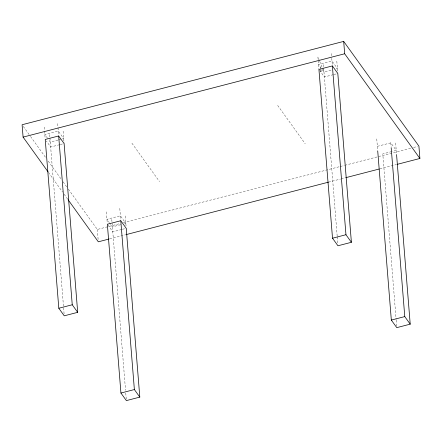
<?xml version="1.0" encoding="UTF-8"?>
<svg xmlns="http://www.w3.org/2000/svg" width="442" height="442" viewBox="0 0 442 442"><rect width="100%" height="100%" fill="white"/><g stroke="black" fill="none" stroke-linecap="round" stroke-linejoin="round"><path stroke-width="0.33" stroke-dasharray="2.21 1.66" d="M57.946 140.086L50.266 142.075L48.714 139.915M58.587 139.921L63.709 138.595L58.272 131.025L44.83 134.512L48.322 139.374M322.422 69.869L323.975 72.029L332.296 69.875M336.135 68.88L337.417 68.549L331.981 60.979L318.538 64.466L320.87 67.709M59.626 144.7L50.664 147.02L46.393 141.075M60.261 144.534L64.107 143.534M333.334 74.654L324.373 76.974L319.71 70.482M333.975 74.488L337.815 73.494M377.352 146.33L390.794 142.849L396.231 150.413L392.391 151.413M391.75 151.578L382.789 153.899L396.104 319.4M68.361 189.137L97.323 229.453L120.003 223.575M123.34 222.707L339.511 166.684M340.18 166.512L344.18 165.474M344.848 165.302L410.9 148.18M413.568 147.49L417.568 146.451M120.705 224.696L112.384 226.857L109.666 223.072M124.55 223.702L125.826 223.37L120.39 215.806L106.953 219.287L109.279 222.53M121.743 229.475L112.782 231.801L107.351 224.232M122.384 229.31L126.224 228.315M109.66 238.873L125.672 234.724M328.494 182.159L340.506 179.043M341.174 178.872L345.174 177.833M379.871 168.844L396.546 164.523M277.675 105.428L305.234 143.794M131.92 143.197L159.485 181.568M23.304 126.423L30.144 135.943M30.548 136.501L45.835 157.783M48.244 161.142L61.521 179.618M63.129 181.855L66.748 186.894M48.438 172.38L62.515 191.977M64.123 194.22L67.742 199.259M319.45 60.792L317.942 57.046L318.936 69.411M319.704 61.416L323.975 72.029M395.634 142.998L396.507 153.849M390.794 142.849L391.126 146.971M396.159 320.085L396.712 326.953M376.755 138.915L377.739 151.136M336.821 61.129L337.765 72.875M331.384 53.565L331.71 57.609M331.765 58.283L332.378 65.924M323.378 64.615L323.594 67.311M323.649 67.985L337.18 236.166M337.235 236.857L337.843 244.404M321.019 69.56L321.268 72.654M320.467 67.151L320.616 69.007M320.665 69.621L320.864 72.096M125.23 215.956L126.075 226.464M119.793 208.386L120.738 220.133M111.787 219.436L125.539 390.308M125.76 393.054L126.368 400.601M106.356 211.873L107.251 223M97.323 229.453L98.152 239.752M63.112 131.175L64.057 142.921M57.675 123.611L57.946 126.981M58.001 127.655L58.62 135.351M49.67 134.661L49.885 137.357M49.94 138.031L64.134 314.45M44.233 127.092L44.504 130.462M44.559 131.136L45.178 138.838"/><path stroke-width="0.66" d="M397.214 164.347L419.9 158.468L418.906 146.109L343.683 41.399L22.1 124.743L23.094 137.108L48.034 171.822M23.094 137.108L344.677 53.764L419.9 158.468M58.67 135.97L45.228 139.451L58.808 308.251L64.245 315.82L77.687 312.334L64.107 143.534L58.67 135.97L72.25 304.77L77.687 312.334M332.378 65.924L318.936 69.411L332.517 238.21L337.953 245.774L351.396 242.293L337.815 73.494L332.378 65.924L345.959 234.724L351.396 242.293M120.788 220.751L107.351 224.232L120.931 393.032L126.368 400.601L139.805 397.115L126.224 228.315L120.788 220.751L134.374 389.551L139.805 397.115M108.992 239.045L98.317 241.813L68.145 199.817M126.335 234.553L328.494 182.159M345.843 177.662L379.203 169.015M58.808 308.251L72.25 304.77M332.517 238.21L345.959 234.724M391.33 320.074L404.773 316.594L410.209 324.157L396.767 327.644L391.33 320.074L377.739 151.136M120.931 393.032L134.374 389.551M396.562 154.534L410.209 324.157M391.181 147.656L404.773 316.594M343.683 41.399L344.677 53.764"/></g></svg>
